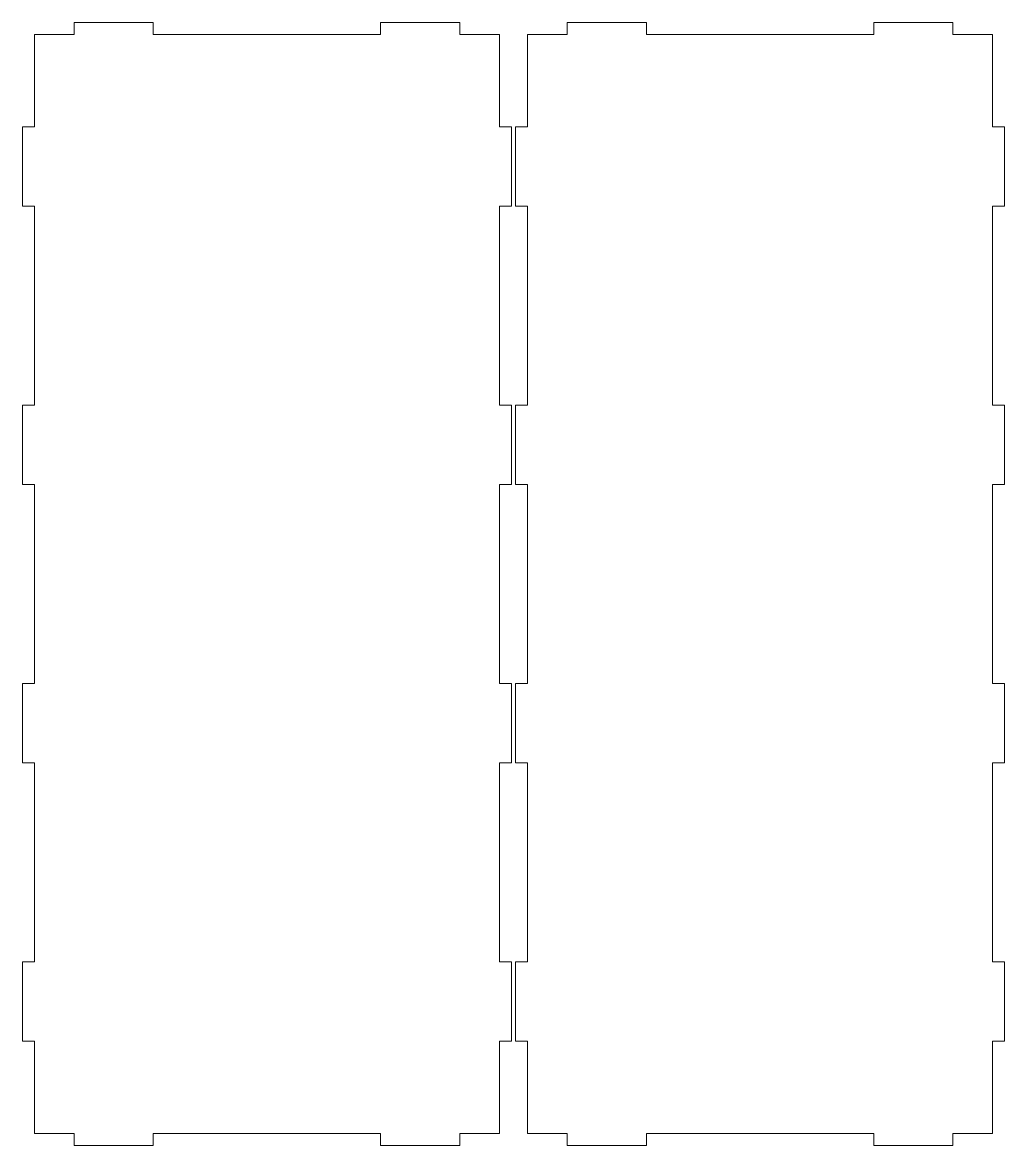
# Model space of a CAD drawing. Header units: millimetres. Extents: x -2836 to 4063, y -800 to 758.
# Drawn here: x 1583 to 2326, y -540 to 310 of the extents above; entities that cross this region are included whole.
import ezdxf

# ---------------------------------------------------------------- set-up
doc = ezdxf.new("R2010")
doc.units = ezdxf.units.MM
doc.header["$MEASUREMENT"] = 0
doc.layers.add('Layer 1', color=7, linetype='Continuous')

msp = doc.modelspace()

# ---------------------------------------------------------------- linework, layer by layer
at = {"layer": 'Layer 1', "color": 250, "lineweight": 20}
for points in [[(1943.9519, -530.8008), (1943.9519, -530.8008), (1943.9519, -460.8008), (1943.9519, -460.8008), (1943.9519, -460.8008), (1943.9519, -460.8008), (1952.9519, -460.8008), (1952.9519, -460.8008), (1952.9519, -460.8008), (1952.9519, -460.8008), (1952.9519, -400.8008), (1952.9519, -400.8008), (1952.9519, -400.8008), (1952.9519, -400.8008), (1943.9519, -400.8008), (1943.9519, -400.8008), (1943.9519, -400.8008), (1943.9519, -400.8008), (1943.9519, -250.1341), (1943.9519, -250.1341), (1943.9519, -250.1341), (1943.9519, -250.1341), (1952.9519, -250.1341), (1952.9519, -250.1341), (1952.9519, -250.1341), (1952.9519, -250.1341), (1952.9519, -190.1341), (1952.9519, -190.1341), (1952.9519, -190.1341), (1952.9519, -190.1341), (1943.9519, -190.1341), (1943.9519, -190.1341), (1943.9519, -190.1341), (1943.9519, -190.1341), (1943.9519, -39.4675), (1943.9519, -39.4675), (1943.9519, -39.4675), (1943.9519, -39.4675), (1952.9519, -39.4675), (1952.9519, -39.4675), (1952.9519, -39.4675), (1952.9519, -39.4675), (1952.9519, 20.5325), (1952.9519, 20.5325), (1952.9519, 20.5325), (1952.9519, 20.5325), (1943.9519, 20.5325), (1943.9519, 20.5325), (1943.9519, 20.5325), (1943.9519, 20.5325), (1943.9519, 171.1992), (1943.9519, 171.1992), (1943.9519, 171.1992), (1943.9519, 171.1992), (1952.9519, 171.1992), (1952.9519, 171.1992), (1952.9519, 171.1992), (1952.9519, 171.1992), (1952.9519, 231.1992), (1952.9519, 231.1992), (1952.9519, 231.1992), (1952.9519, 231.1992), (1943.9519, 231.1992), (1943.9519, 231.1992), (1943.9519, 231.1992), (1943.9519, 231.1992), (1943.9519, 301.1992), (1943.9519, 301.1992), (1943.9519, 301.1992), (1943.9519, 301.1992), (1913.9519, 301.1992), (1913.9519, 301.1992), (1913.9519, 301.1992), (1913.9519, 301.1992), (1913.9519, 310.1992), (1913.9519, 310.1992), (1913.9519, 310.1992), (1913.9519, 310.1992), (1853.9519, 310.1992), (1853.9519, 310.1992), (1853.9519, 310.1992), (1853.9519, 310.1992), (1853.9519, 301.1992), (1853.9519, 301.1992), (1853.9519, 301.1992), (1853.9519, 301.1992), (1681.9519, 301.1992), (1681.9519, 301.1992), (1681.9519, 301.1992), (1681.9519, 301.1992), (1681.9519, 310.1992), (1681.9519, 310.1992), (1681.9519, 310.1992), (1681.9519, 310.1992), (1621.9519, 310.1992), (1621.9519, 310.1992), (1621.9519, 310.1992), (1621.9519, 310.1992), (1621.9519, 301.1992), (1621.9519, 301.1992), (1621.9519, 301.1992), (1621.9519, 301.1992), (1591.9519, 301.1992), (1591.9519, 301.1992), (1591.9519, 301.1992), (1591.9519, 301.1992), (1591.9519, 231.1992), (1591.9519, 231.1992), (1591.9519, 231.1992), (1591.9519, 231.1992), (1582.9519, 231.1992), (1582.9519, 231.1992), (1582.9519, 231.1992), (1582.9519, 231.1992), (1582.9519, 171.1992), (1582.9519, 171.1992), (1582.9519, 171.1992), (1582.9519, 171.1992), (1591.9519, 171.1992), (1591.9519, 171.1992), (1591.9519, 171.1992), (1591.9519, 171.1992), (1591.9519, 20.5325), (1591.9519, 20.5325), (1591.9519, 20.5325), (1591.9519, 20.5325), (1582.9519, 20.5325), (1582.9519, 20.5325), (1582.9519, 20.5325), (1582.9519, 20.5325), (1582.9519, -39.4675), (1582.9519, -39.4675), (1582.9519, -39.4675), (1582.9519, -39.4675), (1591.9519, -39.4675), (1591.9519, -39.4675), (1591.9519, -39.4675), (1591.9519, -39.4675), (1591.9519, -190.1341), (1591.9519, -190.1341), (1591.9519, -190.1341), (1591.9519, -190.1341), (1582.9519, -190.1341), (1582.9519, -190.1341), (1582.9519, -190.1341), (1582.9519, -190.1341), (1582.9519, -250.1341), (1582.9519, -250.1341), (1582.9519, -250.1341), (1582.9519, -250.1341), (1591.9519, -250.1341), (1591.9519, -250.1341), (1591.9519, -250.1341), (1591.9519, -250.1341), (1591.9519, -400.8008), (1591.9519, -400.8008), (1591.9519, -400.8008), (1591.9519, -400.8008), (1582.9519, -400.8008), (1582.9519, -400.8008), (1582.9519, -400.8008), (1582.9519, -400.8008), (1582.9519, -460.8008), (1582.9519, -460.8008), (1582.9519, -460.8008), (1582.9519, -460.8008), (1591.9519, -460.8008), (1591.9519, -460.8008), (1591.9519, -460.8008), (1591.9519, -460.8008), (1591.9519, -530.8008), (1591.9519, -530.8008), (1591.9519, -530.8008), (1591.9519, -530.8008), (1621.9519, -530.8008), (1621.9519, -530.8008), (1621.9519, -530.8008), (1621.9519, -530.8008), (1621.9519, -539.8008), (1621.9519, -539.8008), (1621.9519, -539.8008), (1621.9519, -539.8008), (1681.9519, -539.8008), (1681.9519, -539.8008), (1681.9519, -539.8008), (1681.9519, -539.8008), (1681.9519, -530.8008), (1681.9519, -530.8008), (1681.9519, -530.8008), (1681.9519, -530.8008), (1853.9519, -530.8008), (1853.9519, -530.8008), (1853.9519, -530.8008), (1853.9519, -530.8008), (1853.9519, -539.8008), (1853.9519, -539.8008), (1853.9519, -539.8008), (1853.9519, -539.8008), (1913.9519, -539.8008), (1913.9519, -539.8008), (1913.9519, -539.8008), (1913.9519, -539.8008), (1913.9519, -530.8008), (1913.9519, -530.8008), (1913.9519, -530.8008), (1913.9519, -530.8008), (1943.9519, -530.8008), (1943.9519, -530.8008)], [(1964.9519, -530.8008), (1964.9519, -530.8008), (1964.9519, -460.8008), (1964.9519, -460.8008), (1964.9519, -460.8008), (1964.9519, -460.8008), (1955.9519, -460.8008), (1955.9519, -460.8008), (1955.9519, -460.8008), (1955.9519, -460.8008), (1955.9519, -400.8008), (1955.9519, -400.8008), (1955.9519, -400.8008), (1955.9519, -400.8008), (1964.9519, -400.8008), (1964.9519, -400.8008), (1964.9519, -400.8008), (1964.9519, -400.8008), (1964.9519, -250.1341), (1964.9519, -250.1341), (1964.9519, -250.1341), (1964.9519, -250.1341), (1955.9519, -250.1341), (1955.9519, -250.1341), (1955.9519, -250.1341), (1955.9519, -250.1341), (1955.9519, -190.1341), (1955.9519, -190.1341), (1955.9519, -190.1341), (1955.9519, -190.1341), (1964.9519, -190.1341), (1964.9519, -190.1341), (1964.9519, -190.1341), (1964.9519, -190.1341), (1964.9519, -39.4675), (1964.9519, -39.4675), (1964.9519, -39.4675), (1964.9519, -39.4675), (1955.9519, -39.4675), (1955.9519, -39.4675), (1955.9519, -39.4675), (1955.9519, -39.4675), (1955.9519, 20.5325), (1955.9519, 20.5325), (1955.9519, 20.5325), (1955.9519, 20.5325), (1964.9519, 20.5325), (1964.9519, 20.5325), (1964.9519, 20.5325), (1964.9519, 20.5325), (1964.9519, 171.1992), (1964.9519, 171.1992), (1964.9519, 171.1992), (1964.9519, 171.1992), (1955.9519, 171.1992), (1955.9519, 171.1992), (1955.9519, 171.1992), (1955.9519, 171.1992), (1955.9519, 231.1992), (1955.9519, 231.1992), (1955.9519, 231.1992), (1955.9519, 231.1992), (1964.9519, 231.1992), (1964.9519, 231.1992), (1964.9519, 231.1992), (1964.9519, 231.1992), (1964.9519, 301.1992), (1964.9519, 301.1992), (1964.9519, 301.1992), (1964.9519, 301.1992), (1994.9519, 301.1992), (1994.9519, 301.1992), (1994.9519, 301.1992), (1994.9519, 301.1992), (1994.9519, 310.1992), (1994.9519, 310.1992), (1994.9519, 310.1992), (1994.9519, 310.1992), (2054.9519, 310.1992), (2054.9519, 310.1992), (2054.9519, 310.1992), (2054.9519, 310.1992), (2054.9519, 301.1992), (2054.9519, 301.1992), (2054.9519, 301.1992), (2054.9519, 301.1992), (2226.9519, 301.1992), (2226.9519, 301.1992), (2226.9519, 301.1992), (2226.9519, 301.1992), (2226.9519, 310.1992), (2226.9519, 310.1992), (2226.9519, 310.1992), (2226.9519, 310.1992), (2286.9519, 310.1992), (2286.9519, 310.1992), (2286.9519, 310.1992), (2286.9519, 310.1992), (2286.9519, 301.1992), (2286.9519, 301.1992), (2286.9519, 301.1992), (2286.9519, 301.1992), (2316.9519, 301.1992), (2316.9519, 301.1992), (2316.9519, 301.1992), (2316.9519, 301.1992), (2316.9519, 231.1992), (2316.9519, 231.1992), (2316.9519, 231.1992), (2316.9519, 231.1992), (2325.9519, 231.1992), (2325.9519, 231.1992), (2325.9519, 231.1992), (2325.9519, 231.1992), (2325.9519, 171.1992), (2325.9519, 171.1992), (2325.9519, 171.1992), (2325.9519, 171.1992), (2316.9519, 171.1992), (2316.9519, 171.1992), (2316.9519, 171.1992), (2316.9519, 171.1992), (2316.9519, 20.5325), (2316.9519, 20.5325), (2316.9519, 20.5325), (2316.9519, 20.5325), (2325.9519, 20.5325), (2325.9519, 20.5325), (2325.9519, 20.5325), (2325.9519, 20.5325), (2325.9519, -39.4675), (2325.9519, -39.4675), (2325.9519, -39.4675), (2325.9519, -39.4675), (2316.9519, -39.4675), (2316.9519, -39.4675), (2316.9519, -39.4675), (2316.9519, -39.4675), (2316.9519, -190.1341), (2316.9519, -190.1341), (2316.9519, -190.1341), (2316.9519, -190.1341), (2325.9519, -190.1341), (2325.9519, -190.1341), (2325.9519, -190.1341), (2325.9519, -190.1341), (2325.9519, -250.1341), (2325.9519, -250.1341), (2325.9519, -250.1341), (2325.9519, -250.1341), (2316.9519, -250.1341), (2316.9519, -250.1341), (2316.9519, -250.1341), (2316.9519, -250.1341), (2316.9519, -400.8008), (2316.9519, -400.8008), (2316.9519, -400.8008), (2316.9519, -400.8008), (2325.9519, -400.8008), (2325.9519, -400.8008), (2325.9519, -400.8008), (2325.9519, -400.8008), (2325.9519, -460.8008), (2325.9519, -460.8008), (2325.9519, -460.8008), (2325.9519, -460.8008), (2316.9519, -460.8008), (2316.9519, -460.8008), (2316.9519, -460.8008), (2316.9519, -460.8008), (2316.9519, -530.8008), (2316.9519, -530.8008), (2316.9519, -530.8008), (2316.9519, -530.8008), (2286.9519, -530.8008), (2286.9519, -530.8008), (2286.9519, -530.8008), (2286.9519, -530.8008), (2286.9519, -539.8008), (2286.9519, -539.8008), (2286.9519, -539.8008), (2286.9519, -539.8008), (2226.9519, -539.8008), (2226.9519, -539.8008), (2226.9519, -539.8008), (2226.9519, -539.8008), (2226.9519, -530.8008), (2226.9519, -530.8008), (2226.9519, -530.8008), (2226.9519, -530.8008), (2054.9519, -530.8008), (2054.9519, -530.8008), (2054.9519, -530.8008), (2054.9519, -530.8008), (2054.9519, -539.8008), (2054.9519, -539.8008), (2054.9519, -539.8008), (2054.9519, -539.8008), (1994.9519, -539.8008), (1994.9519, -539.8008), (1994.9519, -539.8008), (1994.9519, -539.8008), (1994.9519, -530.8008), (1994.9519, -530.8008), (1994.9519, -530.8008), (1994.9519, -530.8008), (1964.9519, -530.8008), (1964.9519, -530.8008)]]:
    msp.add_open_spline(points, degree=3, knots=[0, 0, 0, 0, 0.01886792, 0.01886792, 0.01886792, 0.01886792, 0.03773585, 0.03773585, 0.03773585, 0.03773585, 0.05660377, 0.05660377, 0.05660377, 0.05660377, 0.0754717, 0.0754717, 0.0754717, 0.0754717, 0.09433962, 0.09433962, 0.09433962, 0.09433962, 0.11320755, 0.11320755, 0.11320755, 0.11320755, 0.13207547, 0.13207547, 0.13207547, 0.13207547, 0.1509434, 0.1509434, 0.1509434, 0.1509434, 0.16981132, 0.16981132, 0.16981132, 0.16981132, 0.18867925, 0.18867925, 0.18867925, 0.18867925, 0.20754717, 0.20754717, 0.20754717, 0.20754717, 0.22641509, 0.22641509, 0.22641509, 0.22641509, 0.24528302, 0.24528302, 0.24528302, 0.24528302, 0.26415094, 0.26415094, 0.26415094, 0.26415094, 0.28301887, 0.28301887, 0.28301887, 0.28301887, 0.30188679, 0.30188679, 0.30188679, 0.30188679, 0.32075472, 0.32075472, 0.32075472, 0.32075472, 0.33962264, 0.33962264, 0.33962264, 0.33962264, 0.35849057, 0.35849057, 0.35849057, 0.35849057, 0.37735849, 0.37735849, 0.37735849, 0.37735849, 0.39622642, 0.39622642, 0.39622642, 0.39622642, 0.41509434, 0.41509434, 0.41509434, 0.41509434, 0.43396226, 0.43396226, 0.43396226, 0.43396226, 0.45283019, 0.45283019, 0.45283019, 0.45283019, 0.47169811, 0.47169811, 0.47169811, 0.47169811, 0.49056604, 0.49056604, 0.49056604, 0.49056604, 0.50943396, 0.50943396, 0.50943396, 0.50943396, 0.52830189, 0.52830189, 0.52830189, 0.52830189, 0.54716981, 0.54716981, 0.54716981, 0.54716981, 0.56603774, 0.56603774, 0.56603774, 0.56603774, 0.58490566, 0.58490566, 0.58490566, 0.58490566, 0.60377358, 0.60377358, 0.60377358, 0.60377358, 0.62264151, 0.62264151, 0.62264151, 0.62264151, 0.64150943, 0.64150943, 0.64150943, 0.64150943, 0.66037736, 0.66037736, 0.66037736, 0.66037736, 0.67924528, 0.67924528, 0.67924528, 0.67924528, 0.69811321, 0.69811321, 0.69811321, 0.69811321, 0.71698113, 0.71698113, 0.71698113, 0.71698113, 0.73584906, 0.73584906, 0.73584906, 0.73584906, 0.75471698, 0.75471698, 0.75471698, 0.75471698, 0.77358491, 0.77358491, 0.77358491, 0.77358491, 0.79245283, 0.79245283, 0.79245283, 0.79245283, 0.81132075, 0.81132075, 0.81132075, 0.81132075, 0.83018868, 0.83018868, 0.83018868, 0.83018868, 0.8490566, 0.8490566, 0.8490566, 0.8490566, 0.86792453, 0.86792453, 0.86792453, 0.86792453, 0.88679245, 0.88679245, 0.88679245, 0.88679245, 0.90566038, 0.90566038, 0.90566038, 0.90566038, 0.9245283, 0.9245283, 0.9245283, 0.9245283, 0.94339623, 0.94339623, 0.94339623, 0.94339623, 0.96226415, 0.96226415, 0.96226415, 0.96226415, 1, 1, 1, 1], dxfattribs=at)

doc.saveas('drawing.dxf')
